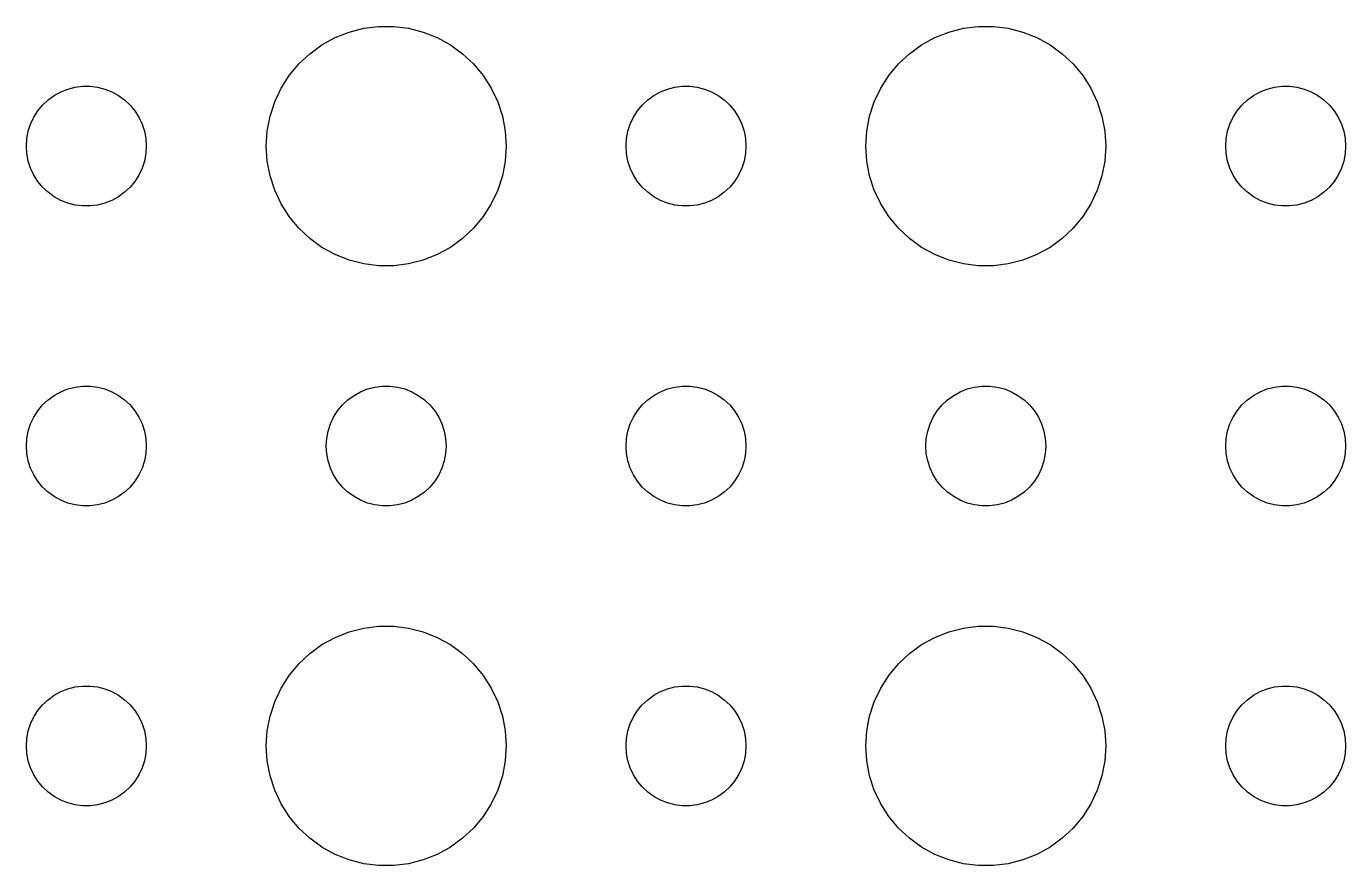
# Model space of a CAD drawing. Header units: metres. Extents: x -157 to 157, y -157 to 157.
# Drawn here: x -114 to -81, y -92.99 to -72.01 of the extents above; entities that cross this region are included whole.
import ezdxf

# ---------------------------------------------------------------- set-up
doc = ezdxf.new("R2010")
doc.units = ezdxf.units.M

msp = doc.modelspace()

# ---------------------------------------------------------------- linework, layer by layer
for p, q in [((-106.277, -72.2855), (-105.927, -72.1468)), ((-105.927, -72.1468), (-105.562, -72.0531)), ((-105.562, -72.0531), (-105.188, -72.0059)), ((-105.188, -72.0059), (-104.812, -72.0059)), ((-104.812, -72.0059), (-104.438, -72.0531)), ((-104.438, -72.0531), (-104.073, -72.1468)), ((-104.073, -72.1468), (-103.723, -72.2855)), ((-91.2773, -72.2855), (-90.927, -72.1468)), ((-90.927, -72.1468), (-90.5621, -72.0531)), ((-90.5621, -72.0531), (-90.1884, -72.0059)), ((-90.1884, -72.0059), (-89.8116, -72.0059)), ((-89.8116, -72.0059), (-89.4379, -72.0531)), ((-89.4379, -72.0531), (-89.073, -72.1468)), ((-89.073, -72.1468), (-88.7227, -72.2855)), ((-106.912, -72.6885), (-106.607, -72.467)), ((-106.607, -72.467), (-106.277, -72.2855)), ((-103.723, -72.2855), (-103.393, -72.467)), ((-103.393, -72.467), (-103.088, -72.6885)), ((-91.9123, -72.6885), (-91.6075, -72.467)), ((-91.6075, -72.467), (-91.2773, -72.2855)), ((-88.7227, -72.2855), (-88.3925, -72.467)), ((-88.3925, -72.467), (-88.0877, -72.6885)), ((-107.187, -72.9464), (-106.912, -72.6885)), ((-103.088, -72.6885), (-102.813, -72.9464)), ((-92.1869, -72.9464), (-91.9123, -72.6885)), ((-88.0877, -72.6885), (-87.8131, -72.9464)), ((-107.629, -73.5547), (-107.427, -73.2366)), ((-107.427, -73.2366), (-107.187, -72.9464)), ((-102.813, -72.9464), (-102.573, -73.2366)), ((-102.573, -73.2366), (-102.371, -73.5547)), ((-92.6289, -73.5547), (-92.427, -73.2366)), ((-92.427, -73.2366), (-92.1869, -72.9464)), ((-87.8131, -72.9464), (-87.573, -73.2366)), ((-87.573, -73.2366), (-87.3711, -73.5547)), ((-113.139, -73.6428), (-112.964, -73.5734)), ((-112.964, -73.5734), (-112.781, -73.5266)), ((-112.781, -73.5266), (-112.594, -73.503)), ((-112.594, -73.503), (-112.406, -73.503)), ((-112.406, -73.503), (-112.219, -73.5266)), ((-112.219, -73.5266), (-112.036, -73.5734)), ((-112.036, -73.5734), (-111.861, -73.6428)), ((-107.789, -73.8956), (-107.629, -73.5547)), ((-102.371, -73.5547), (-102.211, -73.8956)), ((-98.1387, -73.6428), (-97.9635, -73.5734)), ((-97.9635, -73.5734), (-97.7811, -73.5266)), ((-97.7811, -73.5266), (-97.5942, -73.503)), ((-97.5942, -73.503), (-97.4058, -73.503)), ((-97.4058, -73.503), (-97.2189, -73.5266)), ((-97.2189, -73.5266), (-97.0365, -73.5734)), ((-97.0365, -73.5734), (-96.8613, -73.6428)), ((-92.7893, -73.8956), (-92.6289, -73.5547)), ((-87.3711, -73.5547), (-87.2107, -73.8956)), ((-83.1387, -73.6428), (-82.9635, -73.5734)), ((-82.9635, -73.5734), (-82.7811, -73.5266)), ((-82.7811, -73.5266), (-82.5942, -73.503)), ((-82.5942, -73.503), (-82.4058, -73.503)), ((-82.4058, -73.503), (-82.2189, -73.5266)), ((-82.2189, -73.5266), (-82.0365, -73.5734)), ((-82.0365, -73.5734), (-81.8613, -73.6428)), ((-113.593, -73.9732), (-113.456, -73.8442)), ((-113.456, -73.8442), (-113.304, -73.7335)), ((-113.304, -73.7335), (-113.139, -73.6428)), ((-111.861, -73.6428), (-111.696, -73.7335)), ((-111.696, -73.7335), (-111.544, -73.8442)), ((-111.544, -73.8442), (-111.407, -73.9732)), ((-107.906, -74.2539), (-107.789, -73.8956)), ((-102.211, -73.8956), (-102.094, -74.2539)), ((-98.5934, -73.9732), (-98.4561, -73.8442)), ((-98.4561, -73.8442), (-98.3037, -73.7335)), ((-98.3037, -73.7335), (-98.1387, -73.6428)), ((-96.8613, -73.6428), (-96.6963, -73.7335)), ((-96.6963, -73.7335), (-96.5439, -73.8442)), ((-96.5439, -73.8442), (-96.4065, -73.9732)), ((-92.9057, -74.2539), (-92.7893, -73.8956)), ((-87.2107, -73.8956), (-87.0943, -74.2539)), ((-83.5934, -73.9732), (-83.4561, -73.8442)), ((-83.4561, -73.8442), (-83.3037, -73.7335)), ((-83.3037, -73.7335), (-83.1387, -73.6428)), ((-81.8613, -73.6428), (-81.6963, -73.7335)), ((-81.6963, -73.7335), (-81.5439, -73.8442)), ((-81.5439, -73.8442), (-81.4065, -73.9732)), ((-113.814, -74.2774), (-113.714, -74.1183)), ((-113.714, -74.1183), (-113.593, -73.9732)), ((-111.407, -73.9732), (-111.286, -74.1183)), ((-111.286, -74.1183), (-111.186, -74.2774)), ((-98.8145, -74.2774), (-98.7135, -74.1183)), ((-98.7135, -74.1183), (-98.5934, -73.9732)), ((-96.4065, -73.9732), (-96.2865, -74.1183)), ((-96.2865, -74.1183), (-96.1855, -74.2774)), ((-83.8145, -74.2774), (-83.7135, -74.1183)), ((-83.7135, -74.1183), (-83.5934, -73.9732)), ((-81.4065, -73.9732), (-81.2865, -74.1183)), ((-81.2865, -74.1183), (-81.1855, -74.2774)), ((-113.953, -74.627), (-113.895, -74.4478)), ((-113.895, -74.4478), (-113.814, -74.2774)), ((-111.186, -74.2774), (-111.105, -74.4478)), ((-111.105, -74.4478), (-111.047, -74.627)), ((-107.976, -74.624), (-107.906, -74.2539)), ((-102.094, -74.2539), (-102.024, -74.624)), ((-98.9529, -74.627), (-98.8947, -74.4478)), ((-98.8947, -74.4478), (-98.8145, -74.2774)), ((-96.1855, -74.2774), (-96.1053, -74.4478)), ((-96.1053, -74.4478), (-96.0471, -74.627)), ((-92.9763, -74.624), (-92.9057, -74.2539)), ((-87.0943, -74.2539), (-87.0237, -74.624)), ((-83.9529, -74.627), (-83.8947, -74.4478)), ((-83.8947, -74.4478), (-83.8145, -74.2774)), ((-81.1855, -74.2774), (-81.1053, -74.4478)), ((-81.1053, -74.4478), (-81.0471, -74.627)), ((-114, -75), (-113.988, -74.812)), ((-113.988, -74.812), (-113.953, -74.627)), ((-111.047, -74.627), (-111.012, -74.812)), ((-111.012, -74.812), (-111, -75)), ((-108, -75), (-107.976, -74.624)), ((-102.024, -74.624), (-102, -75)), ((-99, -75), (-98.9882, -74.812)), ((-98.9882, -74.812), (-98.9529, -74.627)), ((-96.0471, -74.627), (-96.0118, -74.812)), ((-96.0118, -74.812), (-96, -75)), ((-93, -75), (-92.9763, -74.624)), ((-87.0237, -74.624), (-87, -75)), ((-84, -75), (-83.9882, -74.812)), ((-83.9882, -74.812), (-83.9529, -74.627)), ((-81.0471, -74.627), (-81.0118, -74.812)), ((-81.0118, -74.812), (-81, -75)), ((-113.988, -75.188), (-114, -75)), ((-113.953, -75.373), (-113.988, -75.188)), ((-111.012, -75.188), (-111.047, -75.373)), ((-111, -75), (-111.012, -75.188)), ((-107.976, -75.376), (-108, -75)), ((-102, -75), (-102.024, -75.376)), ((-98.9882, -75.188), (-99, -75)), ((-98.9529, -75.373), (-98.9882, -75.188)), ((-96.0118, -75.188), (-96.0471, -75.373)), ((-96, -75), (-96.0118, -75.188)), ((-92.9763, -75.376), (-93, -75)), ((-87, -75), (-87.0237, -75.376)), ((-83.9882, -75.188), (-84, -75)), ((-83.9529, -75.373), (-83.9882, -75.188)), ((-81.0118, -75.188), (-81.0471, -75.373)), ((-81, -75), (-81.0118, -75.188)), ((-113.895, -75.5522), (-113.953, -75.373)), ((-113.814, -75.7226), (-113.895, -75.5522)), ((-111.105, -75.5522), (-111.186, -75.7226)), ((-111.047, -75.373), (-111.105, -75.5522)), ((-107.906, -75.7461), (-107.976, -75.376)), ((-102.024, -75.376), (-102.094, -75.7461)), ((-98.8947, -75.5522), (-98.9529, -75.373)), ((-98.8145, -75.7226), (-98.8947, -75.5522)), ((-96.1053, -75.5522), (-96.1855, -75.7226)), ((-96.0471, -75.373), (-96.1053, -75.5522)), ((-92.9057, -75.7461), (-92.9763, -75.376)), ((-87.0237, -75.376), (-87.0943, -75.7461)), ((-83.8947, -75.5522), (-83.9529, -75.373)), ((-83.8145, -75.7226), (-83.8947, -75.5522)), ((-81.1053, -75.5522), (-81.1855, -75.7226)), ((-81.0471, -75.373), (-81.1053, -75.5522)), ((-113.714, -75.8817), (-113.814, -75.7226)), ((-113.593, -76.0268), (-113.714, -75.8817)), ((-111.286, -75.8817), (-111.407, -76.0268)), ((-111.186, -75.7226), (-111.286, -75.8817)), ((-107.789, -76.1044), (-107.906, -75.7461)), ((-102.094, -75.7461), (-102.211, -76.1044)), ((-98.7135, -75.8817), (-98.8145, -75.7226)), ((-98.5934, -76.0268), (-98.7135, -75.8817)), ((-96.2865, -75.8817), (-96.4065, -76.0268)), ((-96.1855, -75.7226), (-96.2865, -75.8817)), ((-92.7893, -76.1044), (-92.9057, -75.7461)), ((-87.0943, -75.7461), (-87.2107, -76.1044)), ((-83.7135, -75.8817), (-83.8145, -75.7226)), ((-83.5934, -76.0268), (-83.7135, -75.8817)), ((-81.2865, -75.8817), (-81.4065, -76.0268)), ((-81.1855, -75.7226), (-81.2865, -75.8817)), ((-113.456, -76.1558), (-113.593, -76.0268)), ((-113.304, -76.2665), (-113.456, -76.1558)), ((-111.544, -76.1558), (-111.696, -76.2665)), ((-111.407, -76.0268), (-111.544, -76.1558)), ((-107.629, -76.4453), (-107.789, -76.1044)), ((-102.211, -76.1044), (-102.371, -76.4453)), ((-98.4561, -76.1558), (-98.5934, -76.0268)), ((-98.3037, -76.2665), (-98.4561, -76.1558)), ((-96.5439, -76.1558), (-96.6963, -76.2665)), ((-96.4065, -76.0268), (-96.5439, -76.1558)), ((-92.6289, -76.4453), (-92.7893, -76.1044)), ((-87.2107, -76.1044), (-87.3711, -76.4453)), ((-83.4561, -76.1558), (-83.5934, -76.0268)), ((-83.3037, -76.2665), (-83.4561, -76.1558)), ((-81.5439, -76.1558), (-81.6963, -76.2665)), ((-81.4065, -76.0268), (-81.5439, -76.1558)), ((-113.139, -76.3572), (-113.304, -76.2665)), ((-112.964, -76.4266), (-113.139, -76.3572)), ((-112.781, -76.4734), (-112.964, -76.4266)), ((-112.594, -76.497), (-112.781, -76.4734)), ((-112.406, -76.497), (-112.594, -76.497)), ((-112.219, -76.4734), (-112.406, -76.497)), ((-112.036, -76.4266), (-112.219, -76.4734)), ((-111.861, -76.3572), (-112.036, -76.4266)), ((-111.696, -76.2665), (-111.861, -76.3572)), ((-107.427, -76.7634), (-107.629, -76.4453)), ((-102.371, -76.4453), (-102.573, -76.7634)), ((-98.1387, -76.3572), (-98.3037, -76.2665)), ((-97.9635, -76.4266), (-98.1387, -76.3572)), ((-97.7811, -76.4734), (-97.9635, -76.4266)), ((-97.5942, -76.497), (-97.7811, -76.4734)), ((-97.4058, -76.497), (-97.5942, -76.497)), ((-97.2189, -76.4734), (-97.4058, -76.497)), ((-97.0365, -76.4266), (-97.2189, -76.4734)), ((-96.8613, -76.3572), (-97.0365, -76.4266)), ((-96.6963, -76.2665), (-96.8613, -76.3572)), ((-92.427, -76.7634), (-92.6289, -76.4453)), ((-87.3711, -76.4453), (-87.573, -76.7634)), ((-83.1387, -76.3572), (-83.3037, -76.2665)), ((-82.9635, -76.4266), (-83.1387, -76.3572)), ((-82.7811, -76.4734), (-82.9635, -76.4266)), ((-82.5942, -76.497), (-82.7811, -76.4734)), ((-82.4058, -76.497), (-82.5942, -76.497)), ((-82.2189, -76.4734), (-82.4058, -76.497)), ((-82.0365, -76.4266), (-82.2189, -76.4734)), ((-81.8613, -76.3572), (-82.0365, -76.4266)), ((-81.6963, -76.2665), (-81.8613, -76.3572)), ((-107.187, -77.0536), (-107.427, -76.7634)), ((-102.573, -76.7634), (-102.813, -77.0536)), ((-92.1869, -77.0536), (-92.427, -76.7634)), ((-87.573, -76.7634), (-87.8131, -77.0536)), ((-106.912, -77.3115), (-107.187, -77.0536)), ((-102.813, -77.0536), (-103.088, -77.3115)), ((-91.9123, -77.3115), (-92.1869, -77.0536)), ((-87.8131, -77.0536), (-88.0877, -77.3115)), ((-106.607, -77.533), (-106.912, -77.3115)), ((-106.277, -77.7145), (-106.607, -77.533)), ((-103.393, -77.533), (-103.723, -77.7145)), ((-103.088, -77.3115), (-103.393, -77.533)), ((-91.6075, -77.533), (-91.9123, -77.3115)), ((-91.2773, -77.7145), (-91.6075, -77.533)), ((-88.3925, -77.533), (-88.7227, -77.7145)), ((-88.0877, -77.3115), (-88.3925, -77.533)), ((-105.927, -77.8532), (-106.277, -77.7145)), ((-105.562, -77.9469), (-105.927, -77.8532)), ((-104.073, -77.8532), (-104.438, -77.9469)), ((-103.723, -77.7145), (-104.073, -77.8532)), ((-90.927, -77.8532), (-91.2773, -77.7145)), ((-90.5621, -77.9469), (-90.927, -77.8532)), ((-89.073, -77.8532), (-89.4379, -77.9469)), ((-88.7227, -77.7145), (-89.073, -77.8532)), ((-105.188, -77.9941), (-105.562, -77.9469)), ((-104.812, -77.9941), (-105.188, -77.9941)), ((-104.438, -77.9469), (-104.812, -77.9941)), ((-90.1884, -77.9941), (-90.5621, -77.9469)), ((-89.8116, -77.9941), (-90.1884, -77.9941)), ((-89.4379, -77.9469), (-89.8116, -77.9941)), ((-113.304, -81.2335), (-113.139, -81.1428)), ((-113.139, -81.1428), (-112.964, -81.0734)), ((-112.964, -81.0734), (-112.781, -81.0266)), ((-112.781, -81.0266), (-112.594, -81.003)), ((-112.594, -81.003), (-112.406, -81.003)), ((-112.406, -81.003), (-112.219, -81.0266)), ((-112.219, -81.0266), (-112.036, -81.0734)), ((-112.036, -81.0734), (-111.861, -81.1428)), ((-111.861, -81.1428), (-111.696, -81.2335)), ((-105.804, -81.2335), (-105.639, -81.1428)), ((-105.639, -81.1428), (-105.464, -81.0734)), ((-105.464, -81.0734), (-105.281, -81.0266)), ((-105.281, -81.0266), (-105.094, -81.003)), ((-105.094, -81.003), (-104.906, -81.003)), ((-104.906, -81.003), (-104.719, -81.0266)), ((-104.719, -81.0266), (-104.536, -81.0734)), ((-104.536, -81.0734), (-104.361, -81.1428)), ((-104.361, -81.1428), (-104.196, -81.2335)), ((-98.3037, -81.2335), (-98.1387, -81.1428)), ((-98.1387, -81.1428), (-97.9635, -81.0734)), ((-97.9635, -81.0734), (-97.7811, -81.0266)), ((-97.7811, -81.0266), (-97.5942, -81.003)), ((-97.5942, -81.003), (-97.4058, -81.003)), ((-97.4058, -81.003), (-97.2189, -81.0266)), ((-97.2189, -81.0266), (-97.0365, -81.0734)), ((-97.0365, -81.0734), (-96.8613, -81.1428)), ((-96.8613, -81.1428), (-96.6963, -81.2335)), ((-90.8037, -81.2335), (-90.6387, -81.1428)), ((-90.6387, -81.1428), (-90.4635, -81.0734)), ((-90.4635, -81.0734), (-90.2811, -81.0266)), ((-90.2811, -81.0266), (-90.0942, -81.003)), ((-90.0942, -81.003), (-89.9058, -81.003)), ((-89.9058, -81.003), (-89.7189, -81.0266)), ((-89.7189, -81.0266), (-89.5365, -81.0734)), ((-89.5365, -81.0734), (-89.3613, -81.1428)), ((-89.3613, -81.1428), (-89.1963, -81.2335)), ((-83.3037, -81.2335), (-83.1387, -81.1428)), ((-83.1387, -81.1428), (-82.9635, -81.0734)), ((-82.9635, -81.0734), (-82.7811, -81.0266)), ((-82.7811, -81.0266), (-82.5942, -81.003)), ((-82.5942, -81.003), (-82.4058, -81.003)), ((-82.4058, -81.003), (-82.2189, -81.0266)), ((-82.2189, -81.0266), (-82.0365, -81.0734)), ((-82.0365, -81.0734), (-81.8613, -81.1428)), ((-81.8613, -81.1428), (-81.6963, -81.2335)), ((-113.714, -81.6183), (-113.593, -81.4732)), ((-113.593, -81.4732), (-113.456, -81.3442)), ((-113.456, -81.3442), (-113.304, -81.2335)), ((-111.696, -81.2335), (-111.544, -81.3442)), ((-111.544, -81.3442), (-111.407, -81.4732)), ((-111.407, -81.4732), (-111.286, -81.6183)), ((-106.214, -81.6183), (-106.093, -81.4732)), ((-106.093, -81.4732), (-105.956, -81.3442)), ((-105.956, -81.3442), (-105.804, -81.2335)), ((-104.196, -81.2335), (-104.044, -81.3442)), ((-104.044, -81.3442), (-103.907, -81.4732)), ((-103.907, -81.4732), (-103.786, -81.6183)), ((-98.7135, -81.6183), (-98.5934, -81.4732)), ((-98.5934, -81.4732), (-98.4561, -81.3442)), ((-98.4561, -81.3442), (-98.3037, -81.2335)), ((-96.6963, -81.2335), (-96.5439, -81.3442)), ((-96.5439, -81.3442), (-96.4065, -81.4732)), ((-96.4065, -81.4732), (-96.2865, -81.6183)), ((-91.2135, -81.6183), (-91.0934, -81.4732)), ((-91.0934, -81.4732), (-90.9561, -81.3442)), ((-90.9561, -81.3442), (-90.8037, -81.2335)), ((-89.1963, -81.2335), (-89.0439, -81.3442)), ((-89.0439, -81.3442), (-88.9065, -81.4732)), ((-88.9065, -81.4732), (-88.7865, -81.6183)), ((-83.7135, -81.6183), (-83.5934, -81.4732)), ((-83.5934, -81.4732), (-83.4561, -81.3442)), ((-83.4561, -81.3442), (-83.3037, -81.2335)), ((-81.6963, -81.2335), (-81.5439, -81.3442)), ((-81.5439, -81.3442), (-81.4065, -81.4732)), ((-81.4065, -81.4732), (-81.2865, -81.6183)), ((-113.895, -81.9478), (-113.814, -81.7774)), ((-113.814, -81.7774), (-113.714, -81.6183)), ((-111.286, -81.6183), (-111.186, -81.7774)), ((-111.186, -81.7774), (-111.105, -81.9478)), ((-106.395, -81.9478), (-106.314, -81.7774)), ((-106.314, -81.7774), (-106.214, -81.6183)), ((-103.786, -81.6183), (-103.686, -81.7774)), ((-103.686, -81.7774), (-103.605, -81.9478)), ((-98.8947, -81.9478), (-98.8145, -81.7774)), ((-98.8145, -81.7774), (-98.7135, -81.6183)), ((-96.2865, -81.6183), (-96.1855, -81.7774)), ((-96.1855, -81.7774), (-96.1053, -81.9478)), ((-91.3947, -81.9478), (-91.3145, -81.7774)), ((-91.3145, -81.7774), (-91.2135, -81.6183)), ((-88.7865, -81.6183), (-88.6855, -81.7774)), ((-88.6855, -81.7774), (-88.6053, -81.9478)), ((-83.8947, -81.9478), (-83.8145, -81.7774)), ((-83.8145, -81.7774), (-83.7135, -81.6183)), ((-81.2865, -81.6183), (-81.1855, -81.7774)), ((-81.1855, -81.7774), (-81.1053, -81.9478)), ((-113.988, -82.312), (-113.953, -82.127)), ((-113.953, -82.127), (-113.895, -81.9478)), ((-111.105, -81.9478), (-111.047, -82.127)), ((-111.047, -82.127), (-111.012, -82.312)), ((-106.488, -82.312), (-106.453, -82.127)), ((-106.453, -82.127), (-106.395, -81.9478)), ((-103.605, -81.9478), (-103.547, -82.127)), ((-103.547, -82.127), (-103.512, -82.312)), ((-98.9882, -82.312), (-98.9529, -82.127)), ((-98.9529, -82.127), (-98.8947, -81.9478)), ((-96.1053, -81.9478), (-96.0471, -82.127)), ((-96.0471, -82.127), (-96.0118, -82.312)), ((-91.4882, -82.312), (-91.4529, -82.127)), ((-91.4529, -82.127), (-91.3947, -81.9478)), ((-88.6053, -81.9478), (-88.5471, -82.127)), ((-88.5471, -82.127), (-88.5118, -82.312)), ((-83.9882, -82.312), (-83.9529, -82.127)), ((-83.9529, -82.127), (-83.8947, -81.9478)), ((-81.1053, -81.9478), (-81.0471, -82.127)), ((-81.0471, -82.127), (-81.0118, -82.312)), ((-114, -82.5), (-113.988, -82.312)), ((-113.988, -82.688), (-114, -82.5)), ((-111.012, -82.312), (-111, -82.5)), ((-111, -82.5), (-111.012, -82.688)), ((-106.5, -82.5), (-106.488, -82.312)), ((-106.488, -82.688), (-106.5, -82.5)), ((-103.512, -82.312), (-103.5, -82.5)), ((-103.5, -82.5), (-103.512, -82.688)), ((-99, -82.5), (-98.9882, -82.312)), ((-98.9882, -82.688), (-99, -82.5)), ((-96.0118, -82.312), (-96, -82.5)), ((-96, -82.5), (-96.0118, -82.688)), ((-91.5, -82.5), (-91.4882, -82.312)), ((-91.4882, -82.688), (-91.5, -82.5)), ((-88.5118, -82.312), (-88.5, -82.5)), ((-88.5, -82.5), (-88.5118, -82.688)), ((-84, -82.5), (-83.9882, -82.312)), ((-83.9882, -82.688), (-84, -82.5)), ((-81.0118, -82.312), (-81, -82.5)), ((-81, -82.5), (-81.0118, -82.688)), ((-113.953, -82.873), (-113.988, -82.688)), ((-111.012, -82.688), (-111.047, -82.873)), ((-106.453, -82.873), (-106.488, -82.688)), ((-103.512, -82.688), (-103.547, -82.873)), ((-98.9529, -82.873), (-98.9882, -82.688)), ((-96.0118, -82.688), (-96.0471, -82.873)), ((-91.4529, -82.873), (-91.4882, -82.688)), ((-88.5118, -82.688), (-88.5471, -82.873)), ((-83.9529, -82.873), (-83.9882, -82.688)), ((-81.0118, -82.688), (-81.0471, -82.873)), ((-113.895, -83.0522), (-113.953, -82.873)), ((-113.814, -83.2226), (-113.895, -83.0522)), ((-111.105, -83.0522), (-111.186, -83.2226)), ((-111.047, -82.873), (-111.105, -83.0522)), ((-106.395, -83.0522), (-106.453, -82.873)), ((-106.314, -83.2226), (-106.395, -83.0522)), ((-103.605, -83.0522), (-103.686, -83.2226)), ((-103.547, -82.873), (-103.605, -83.0522)), ((-98.8947, -83.0522), (-98.9529, -82.873)), ((-98.8145, -83.2226), (-98.8947, -83.0522)), ((-96.1053, -83.0522), (-96.1855, -83.2226)), ((-96.0471, -82.873), (-96.1053, -83.0522)), ((-91.3947, -83.0522), (-91.4529, -82.873)), ((-91.3145, -83.2226), (-91.3947, -83.0522)), ((-88.6053, -83.0522), (-88.6855, -83.2226)), ((-88.5471, -82.873), (-88.6053, -83.0522)), ((-83.8947, -83.0522), (-83.9529, -82.873)), ((-83.8145, -83.2226), (-83.8947, -83.0522)), ((-81.1053, -83.0522), (-81.1855, -83.2226)), ((-81.0471, -82.873), (-81.1053, -83.0522)), ((-113.714, -83.3817), (-113.814, -83.2226)), ((-113.593, -83.5268), (-113.714, -83.3817)), ((-111.286, -83.3817), (-111.407, -83.5268)), ((-111.186, -83.2226), (-111.286, -83.3817)), ((-106.214, -83.3817), (-106.314, -83.2226)), ((-106.093, -83.5268), (-106.214, -83.3817)), ((-103.786, -83.3817), (-103.907, -83.5268)), ((-103.686, -83.2226), (-103.786, -83.3817)), ((-98.7135, -83.3817), (-98.8145, -83.2226)), ((-98.5934, -83.5268), (-98.7135, -83.3817)), ((-96.2865, -83.3817), (-96.4065, -83.5268)), ((-96.1855, -83.2226), (-96.2865, -83.3817)), ((-91.2135, -83.3817), (-91.3145, -83.2226)), ((-91.0934, -83.5268), (-91.2135, -83.3817)), ((-88.7865, -83.3817), (-88.9065, -83.5268)), ((-88.6855, -83.2226), (-88.7865, -83.3817)), ((-83.7135, -83.3817), (-83.8145, -83.2226)), ((-83.5934, -83.5268), (-83.7135, -83.3817)), ((-81.2865, -83.3817), (-81.4065, -83.5268)), ((-81.1855, -83.2226), (-81.2865, -83.3817)), ((-113.456, -83.6558), (-113.593, -83.5268)), ((-113.304, -83.7665), (-113.456, -83.6558)), ((-113.139, -83.8572), (-113.304, -83.7665)), ((-111.696, -83.7665), (-111.861, -83.8572)), ((-111.544, -83.6558), (-111.696, -83.7665)), ((-111.407, -83.5268), (-111.544, -83.6558)), ((-105.956, -83.6558), (-106.093, -83.5268)), ((-105.804, -83.7665), (-105.956, -83.6558)), ((-105.639, -83.8572), (-105.804, -83.7665)), ((-104.196, -83.7665), (-104.361, -83.8572)), ((-104.044, -83.6558), (-104.196, -83.7665)), ((-103.907, -83.5268), (-104.044, -83.6558)), ((-98.4561, -83.6558), (-98.5934, -83.5268)), ((-98.3037, -83.7665), (-98.4561, -83.6558)), ((-98.1387, -83.8572), (-98.3037, -83.7665)), ((-96.6963, -83.7665), (-96.8613, -83.8572)), ((-96.5439, -83.6558), (-96.6963, -83.7665)), ((-96.4065, -83.5268), (-96.5439, -83.6558)), ((-90.9561, -83.6558), (-91.0934, -83.5268)), ((-90.8037, -83.7665), (-90.9561, -83.6558)), ((-90.6387, -83.8572), (-90.8037, -83.7665)), ((-89.1963, -83.7665), (-89.3613, -83.8572)), ((-89.0439, -83.6558), (-89.1963, -83.7665)), ((-88.9065, -83.5268), (-89.0439, -83.6558)), ((-83.4561, -83.6558), (-83.5934, -83.5268)), ((-83.3037, -83.7665), (-83.4561, -83.6558)), ((-83.1387, -83.8572), (-83.3037, -83.7665)), ((-81.6963, -83.7665), (-81.8613, -83.8572)), ((-81.5439, -83.6558), (-81.6963, -83.7665)), ((-81.4065, -83.5268), (-81.5439, -83.6558)), ((-112.964, -83.9266), (-113.139, -83.8572)), ((-112.781, -83.9734), (-112.964, -83.9266)), ((-112.594, -83.997), (-112.781, -83.9734)), ((-112.406, -83.997), (-112.594, -83.997)), ((-112.219, -83.9734), (-112.406, -83.997)), ((-112.036, -83.9266), (-112.219, -83.9734)), ((-111.861, -83.8572), (-112.036, -83.9266)), ((-105.464, -83.9266), (-105.639, -83.8572)), ((-105.281, -83.9734), (-105.464, -83.9266)), ((-105.094, -83.997), (-105.281, -83.9734)), ((-104.906, -83.997), (-105.094, -83.997)), ((-104.719, -83.9734), (-104.906, -83.997)), ((-104.536, -83.9266), (-104.719, -83.9734)), ((-104.361, -83.8572), (-104.536, -83.9266)), ((-97.9635, -83.9266), (-98.1387, -83.8572)), ((-97.7811, -83.9734), (-97.9635, -83.9266)), ((-97.5942, -83.997), (-97.7811, -83.9734)), ((-97.4058, -83.997), (-97.5942, -83.997)), ((-97.2189, -83.9734), (-97.4058, -83.997)), ((-97.0365, -83.9266), (-97.2189, -83.9734)), ((-96.8613, -83.8572), (-97.0365, -83.9266)), ((-90.4635, -83.9266), (-90.6387, -83.8572)), ((-90.2811, -83.9734), (-90.4635, -83.9266)), ((-90.0942, -83.997), (-90.2811, -83.9734)), ((-89.9058, -83.997), (-90.0942, -83.997)), ((-89.7189, -83.9734), (-89.9058, -83.997)), ((-89.5365, -83.9266), (-89.7189, -83.9734)), ((-89.3613, -83.8572), (-89.5365, -83.9266)), ((-82.9635, -83.9266), (-83.1387, -83.8572)), ((-82.7811, -83.9734), (-82.9635, -83.9266)), ((-82.5942, -83.997), (-82.7811, -83.9734)), ((-82.4058, -83.997), (-82.5942, -83.997)), ((-82.2189, -83.9734), (-82.4058, -83.997)), ((-82.0365, -83.9266), (-82.2189, -83.9734)), ((-81.8613, -83.8572), (-82.0365, -83.9266)), ((-105.927, -87.1468), (-105.562, -87.0531)), ((-105.562, -87.0531), (-105.188, -87.0059)), ((-105.188, -87.0059), (-104.812, -87.0059)), ((-104.812, -87.0059), (-104.438, -87.0531)), ((-104.438, -87.0531), (-104.073, -87.1468)), ((-90.927, -87.1468), (-90.5621, -87.0531)), ((-90.5621, -87.0531), (-90.1884, -87.0059)), ((-90.1884, -87.0059), (-89.8116, -87.0059)), ((-89.8116, -87.0059), (-89.4379, -87.0531)), ((-89.4379, -87.0531), (-89.073, -87.1468)), ((-106.607, -87.467), (-106.277, -87.2855)), ((-106.277, -87.2855), (-105.927, -87.1468)), ((-104.073, -87.1468), (-103.723, -87.2855)), ((-103.723, -87.2855), (-103.393, -87.467)), ((-91.6075, -87.467), (-91.2773, -87.2855)), ((-91.2773, -87.2855), (-90.927, -87.1468)), ((-89.073, -87.1468), (-88.7227, -87.2855)), ((-88.7227, -87.2855), (-88.3925, -87.467)), ((-107.187, -87.9464), (-106.912, -87.6885)), ((-106.912, -87.6885), (-106.607, -87.467)), ((-103.393, -87.467), (-103.088, -87.6885)), ((-103.088, -87.6885), (-102.813, -87.9464)), ((-92.1869, -87.9464), (-91.9123, -87.6885)), ((-91.9123, -87.6885), (-91.6075, -87.467)), ((-88.3925, -87.467), (-88.0877, -87.6885)), ((-88.0877, -87.6885), (-87.8131, -87.9464)), ((-107.427, -88.2366), (-107.187, -87.9464)), ((-102.813, -87.9464), (-102.573, -88.2366)), ((-92.427, -88.2366), (-92.1869, -87.9464)), ((-87.8131, -87.9464), (-87.573, -88.2366)), ((-107.629, -88.5547), (-107.427, -88.2366)), ((-102.573, -88.2366), (-102.371, -88.5547)), ((-92.6289, -88.5547), (-92.427, -88.2366)), ((-87.573, -88.2366), (-87.3711, -88.5547)), ((-113.456, -88.8442), (-113.304, -88.7335)), ((-113.304, -88.7335), (-113.139, -88.6428)), ((-113.139, -88.6428), (-112.964, -88.5734)), ((-112.964, -88.5734), (-112.781, -88.5266)), ((-112.781, -88.5266), (-112.594, -88.503)), ((-112.594, -88.503), (-112.406, -88.503)), ((-112.406, -88.503), (-112.219, -88.5266)), ((-112.219, -88.5266), (-112.036, -88.5734)), ((-112.036, -88.5734), (-111.861, -88.6428)), ((-111.861, -88.6428), (-111.696, -88.7335)), ((-111.696, -88.7335), (-111.544, -88.8442)), ((-107.789, -88.8956), (-107.629, -88.5547)), ((-102.371, -88.5547), (-102.211, -88.8956)), ((-98.4561, -88.8442), (-98.3037, -88.7335)), ((-98.3037, -88.7335), (-98.1387, -88.6428)), ((-98.1387, -88.6428), (-97.9635, -88.5734)), ((-97.9635, -88.5734), (-97.7811, -88.5266)), ((-97.7811, -88.5266), (-97.5942, -88.503)), ((-97.5942, -88.503), (-97.4058, -88.503)), ((-97.4058, -88.503), (-97.2189, -88.5266)), ((-97.2189, -88.5266), (-97.0365, -88.5734)), ((-97.0365, -88.5734), (-96.8613, -88.6428)), ((-96.8613, -88.6428), (-96.6963, -88.7335)), ((-96.6963, -88.7335), (-96.5439, -88.8442)), ((-92.7893, -88.8956), (-92.6289, -88.5547)), ((-87.3711, -88.5547), (-87.2107, -88.8956)), ((-83.4561, -88.8442), (-83.3037, -88.7335)), ((-83.3037, -88.7335), (-83.1387, -88.6428)), ((-83.1387, -88.6428), (-82.9635, -88.5734)), ((-82.9635, -88.5734), (-82.7811, -88.5266)), ((-82.7811, -88.5266), (-82.5942, -88.503)), ((-82.5942, -88.503), (-82.4058, -88.503)), ((-82.4058, -88.503), (-82.2189, -88.5266)), ((-82.2189, -88.5266), (-82.0365, -88.5734)), ((-82.0365, -88.5734), (-81.8613, -88.6428)), ((-81.8613, -88.6428), (-81.6963, -88.7335)), ((-81.6963, -88.7335), (-81.5439, -88.8442)), ((-113.714, -89.1183), (-113.593, -88.9732)), ((-113.593, -88.9732), (-113.456, -88.8442)), ((-111.544, -88.8442), (-111.407, -88.9732)), ((-111.407, -88.9732), (-111.286, -89.1183)), ((-107.906, -89.2539), (-107.789, -88.8956)), ((-102.211, -88.8956), (-102.094, -89.2539)), ((-98.7135, -89.1183), (-98.5934, -88.9732)), ((-98.5934, -88.9732), (-98.4561, -88.8442)), ((-96.5439, -88.8442), (-96.4065, -88.9732)), ((-96.4065, -88.9732), (-96.2865, -89.1183)), ((-92.9057, -89.2539), (-92.7893, -88.8956)), ((-87.2107, -88.8956), (-87.0943, -89.2539)), ((-83.7135, -89.1183), (-83.5934, -88.9732)), ((-83.5934, -88.9732), (-83.4561, -88.8442)), ((-81.5439, -88.8442), (-81.4065, -88.9732)), ((-81.4065, -88.9732), (-81.2865, -89.1183)), ((-113.895, -89.4478), (-113.814, -89.2774)), ((-113.814, -89.2774), (-113.714, -89.1183)), ((-111.286, -89.1183), (-111.186, -89.2774)), ((-111.186, -89.2774), (-111.105, -89.4478)), ((-107.976, -89.624), (-107.906, -89.2539)), ((-102.094, -89.2539), (-102.024, -89.624)), ((-98.8947, -89.4478), (-98.8145, -89.2774)), ((-98.8145, -89.2774), (-98.7135, -89.1183)), ((-96.2865, -89.1183), (-96.1855, -89.2774)), ((-96.1855, -89.2774), (-96.1053, -89.4478)), ((-92.9763, -89.624), (-92.9057, -89.2539)), ((-87.0943, -89.2539), (-87.0237, -89.624)), ((-83.8947, -89.4478), (-83.8145, -89.2774)), ((-83.8145, -89.2774), (-83.7135, -89.1183)), ((-81.2865, -89.1183), (-81.1855, -89.2774)), ((-81.1855, -89.2774), (-81.1053, -89.4478)), ((-113.988, -89.812), (-113.953, -89.627)), ((-113.953, -89.627), (-113.895, -89.4478)), ((-111.105, -89.4478), (-111.047, -89.627)), ((-111.047, -89.627), (-111.012, -89.812)), ((-108, -90), (-107.976, -89.624)), ((-102.024, -89.624), (-102, -90)), ((-98.9882, -89.812), (-98.9529, -89.627)), ((-98.9529, -89.627), (-98.8947, -89.4478)), ((-96.1053, -89.4478), (-96.0471, -89.627)), ((-96.0471, -89.627), (-96.0118, -89.812)), ((-93, -90), (-92.9763, -89.624)), ((-87.0237, -89.624), (-87, -90)), ((-83.9882, -89.812), (-83.9529, -89.627)), ((-83.9529, -89.627), (-83.8947, -89.4478)), ((-81.1053, -89.4478), (-81.0471, -89.627)), ((-81.0471, -89.627), (-81.0118, -89.812)), ((-114, -90), (-113.988, -89.812)), ((-113.988, -90.188), (-114, -90)), ((-111.012, -89.812), (-111, -90)), ((-111, -90), (-111.012, -90.188)), ((-107.976, -90.376), (-108, -90)), ((-102, -90), (-102.024, -90.376)), ((-99, -90), (-98.9882, -89.812)), ((-98.9882, -90.188), (-99, -90)), ((-96.0118, -89.812), (-96, -90)), ((-96, -90), (-96.0118, -90.188)), ((-92.9763, -90.376), (-93, -90)), ((-87, -90), (-87.0237, -90.376)), ((-84, -90), (-83.9882, -89.812)), ((-83.9882, -90.188), (-84, -90)), ((-81.0118, -89.812), (-81, -90)), ((-81, -90), (-81.0118, -90.188)), ((-113.953, -90.373), (-113.988, -90.188)), ((-113.895, -90.5522), (-113.953, -90.373)), ((-111.047, -90.373), (-111.105, -90.5522)), ((-111.012, -90.188), (-111.047, -90.373)), ((-107.906, -90.7461), (-107.976, -90.376)), ((-102.024, -90.376), (-102.094, -90.7461)), ((-98.9529, -90.373), (-98.9882, -90.188)), ((-98.8947, -90.5522), (-98.9529, -90.373)), ((-96.0471, -90.373), (-96.1053, -90.5522)), ((-96.0118, -90.188), (-96.0471, -90.373)), ((-92.9057, -90.7461), (-92.9763, -90.376)), ((-87.0237, -90.376), (-87.0943, -90.7461)), ((-83.9529, -90.373), (-83.9882, -90.188)), ((-83.8947, -90.5522), (-83.9529, -90.373)), ((-81.0471, -90.373), (-81.1053, -90.5522)), ((-81.0118, -90.188), (-81.0471, -90.373)), ((-113.814, -90.7226), (-113.895, -90.5522)), ((-113.714, -90.8817), (-113.814, -90.7226)), ((-111.186, -90.7226), (-111.286, -90.8817)), ((-111.105, -90.5522), (-111.186, -90.7226)), ((-107.789, -91.1044), (-107.906, -90.7461)), ((-102.094, -90.7461), (-102.211, -91.1044)), ((-98.8145, -90.7226), (-98.8947, -90.5522)), ((-98.7135, -90.8817), (-98.8145, -90.7226)), ((-96.1855, -90.7226), (-96.2865, -90.8817)), ((-96.1053, -90.5522), (-96.1855, -90.7226)), ((-92.7893, -91.1044), (-92.9057, -90.7461)), ((-87.0943, -90.7461), (-87.2107, -91.1044)), ((-83.8145, -90.7226), (-83.8947, -90.5522)), ((-83.7135, -90.8817), (-83.8145, -90.7226)), ((-81.1855, -90.7226), (-81.2865, -90.8817)), ((-81.1053, -90.5522), (-81.1855, -90.7226)), ((-113.593, -91.0268), (-113.714, -90.8817)), ((-113.456, -91.1558), (-113.593, -91.0268)), ((-111.407, -91.0268), (-111.544, -91.1558)), ((-111.286, -90.8817), (-111.407, -91.0268)), ((-98.5934, -91.0268), (-98.7135, -90.8817)), ((-98.4561, -91.1558), (-98.5934, -91.0268)), ((-96.4065, -91.0268), (-96.5439, -91.1558)), ((-96.2865, -90.8817), (-96.4065, -91.0268)), ((-83.5934, -91.0268), (-83.7135, -90.8817)), ((-83.4561, -91.1558), (-83.5934, -91.0268)), ((-81.4065, -91.0268), (-81.5439, -91.1558)), ((-81.2865, -90.8817), (-81.4065, -91.0268)), ((-113.304, -91.2665), (-113.456, -91.1558)), ((-113.139, -91.3572), (-113.304, -91.2665)), ((-112.964, -91.4266), (-113.139, -91.3572)), ((-111.861, -91.3572), (-112.036, -91.4266)), ((-111.696, -91.2665), (-111.861, -91.3572)), ((-111.544, -91.1558), (-111.696, -91.2665)), ((-107.629, -91.4453), (-107.789, -91.1044)), ((-102.211, -91.1044), (-102.371, -91.4453)), ((-98.3037, -91.2665), (-98.4561, -91.1558)), ((-98.1387, -91.3572), (-98.3037, -91.2665)), ((-97.9635, -91.4266), (-98.1387, -91.3572)), ((-96.8613, -91.3572), (-97.0365, -91.4266)), ((-96.6963, -91.2665), (-96.8613, -91.3572)), ((-96.5439, -91.1558), (-96.6963, -91.2665)), ((-92.6289, -91.4453), (-92.7893, -91.1044)), ((-87.2107, -91.1044), (-87.3711, -91.4453)), ((-83.3037, -91.2665), (-83.4561, -91.1558)), ((-83.1387, -91.3572), (-83.3037, -91.2665)), ((-82.9635, -91.4266), (-83.1387, -91.3572)), ((-81.8613, -91.3572), (-82.0365, -91.4266)), ((-81.6963, -91.2665), (-81.8613, -91.3572)), ((-81.5439, -91.1558), (-81.6963, -91.2665)), ((-112.781, -91.4734), (-112.964, -91.4266)), ((-112.594, -91.497), (-112.781, -91.4734)), ((-112.406, -91.497), (-112.594, -91.497)), ((-112.219, -91.4734), (-112.406, -91.497)), ((-112.036, -91.4266), (-112.219, -91.4734)), ((-107.427, -91.7634), (-107.629, -91.4453)), ((-102.371, -91.4453), (-102.573, -91.7634)), ((-97.7811, -91.4734), (-97.9635, -91.4266)), ((-97.5942, -91.497), (-97.7811, -91.4734)), ((-97.4058, -91.497), (-97.5942, -91.497)), ((-97.2189, -91.4734), (-97.4058, -91.497)), ((-97.0365, -91.4266), (-97.2189, -91.4734)), ((-92.427, -91.7634), (-92.6289, -91.4453)), ((-87.3711, -91.4453), (-87.573, -91.7634)), ((-82.7811, -91.4734), (-82.9635, -91.4266)), ((-82.5942, -91.497), (-82.7811, -91.4734)), ((-82.4058, -91.497), (-82.5942, -91.497)), ((-82.2189, -91.4734), (-82.4058, -91.497)), ((-82.0365, -91.4266), (-82.2189, -91.4734)), ((-107.187, -92.0536), (-107.427, -91.7634)), ((-106.912, -92.3115), (-107.187, -92.0536)), ((-102.813, -92.0536), (-103.088, -92.3115)), ((-102.573, -91.7634), (-102.813, -92.0536)), ((-92.1869, -92.0536), (-92.427, -91.7634)), ((-91.9123, -92.3115), (-92.1869, -92.0536)), ((-87.8131, -92.0536), (-88.0877, -92.3115)), ((-87.573, -91.7634), (-87.8131, -92.0536)), ((-106.607, -92.533), (-106.912, -92.3115)), ((-103.088, -92.3115), (-103.393, -92.533)), ((-91.6075, -92.533), (-91.9123, -92.3115)), ((-88.0877, -92.3115), (-88.3925, -92.533)), ((-106.277, -92.7145), (-106.607, -92.533)), ((-105.927, -92.8532), (-106.277, -92.7145)), ((-103.723, -92.7145), (-104.073, -92.8532)), ((-103.393, -92.533), (-103.723, -92.7145)), ((-91.2773, -92.7145), (-91.6075, -92.533)), ((-90.927, -92.8532), (-91.2773, -92.7145)), ((-88.7227, -92.7145), (-89.073, -92.8532)), ((-88.3925, -92.533), (-88.7227, -92.7145)), ((-105.562, -92.9469), (-105.927, -92.8532)), ((-105.188, -92.9941), (-105.562, -92.9469)), ((-104.812, -92.9941), (-105.188, -92.9941)), ((-104.438, -92.9469), (-104.812, -92.9941)), ((-104.073, -92.8532), (-104.438, -92.9469)), ((-90.5621, -92.9469), (-90.927, -92.8532)), ((-90.1884, -92.9941), (-90.5621, -92.9469)), ((-89.8116, -92.9941), (-90.1884, -92.9941)), ((-89.4379, -92.9469), (-89.8116, -92.9941)), ((-89.073, -92.8532), (-89.4379, -92.9469))]:
    msp.add_line(p, q)

doc.saveas('drawing.dxf')
